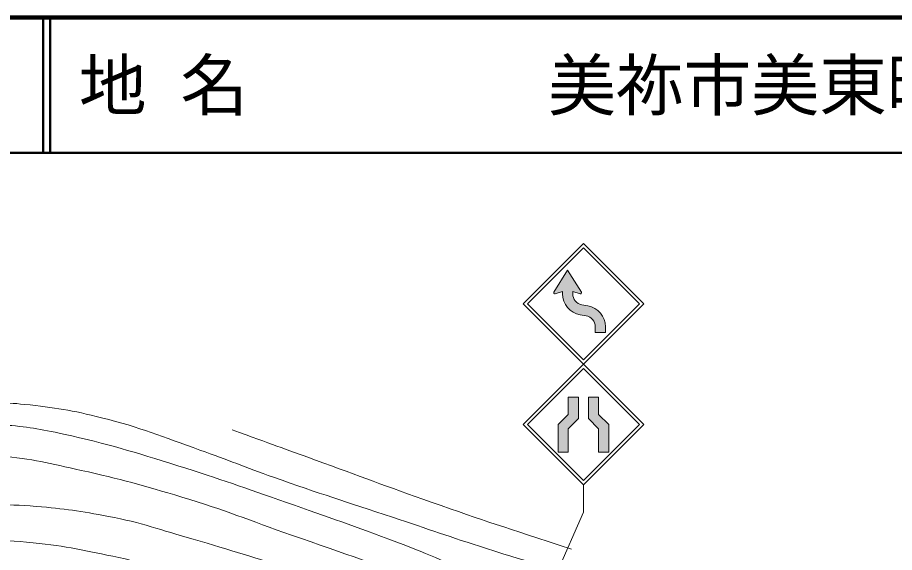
# Model space of a CAD drawing. Units: millimetres, scale not verified. Extents: x 40000 to 680000, y 20000 to 380000.
# Drawn here: x 365852 to 430584, y 340496 to 380000 of the extents above; entities that cross this region are included whole.
import ezdxf
from ezdxf.enums import TextEntityAlignment as Align

# ---------------------------------------------------------------- set-up
doc = ezdxf.new("R2010")
doc.units = ezdxf.units.MM
doc.header["$LTSCALE"] = 1000
for name, color, linetype, lineweight in [('M-BGD', 7, 'Continuous', 13), ('M-TTL', 2, 'Continuous', 140), ('M-TTL-LINE', 7, 'Continuous', 50)]:
    doc.layers.add(name, color=color, linetype=linetype, lineweight=lineweight)
doc.layers.add('M-TTL-TXT', color=7, linetype='Continuous')
doc.styles.add('ＭＳ ゴシック', font='')
doc.styles.get('ＭＳ ゴシック').set_extended_font_data('MS Gothic')

msp = doc.modelspace()

# ---------------------------------------------------------------- hatches: boundary and pattern name
at = {"layer": 'M-BGD'}
for points in [[(406458, 361352), (405443, 359709, 0.69923), (405530, 359598), (405530, 359598), (406083, 359780), (406083, 359600, 0.36397), (407384, 358050), (407384, 358050), (407815, 357974, -0.36397), (408497, 357162), (408497, 356746), (409246, 356746), (409246, 357162, 0.36397), (407946, 358712), (407514, 358788, -0.36397), (406833, 359600), (406833, 359780), (407386, 359598, 0.69923), (407473, 359709)], [(406501, 350689), (406501, 351955), (407250, 351955), (407250, 350378), (406501, 349629), (406501, 347898), (405751, 347898), (405751, 349939)], [(408000, 351955), (408749, 351955), (408749, 350689), (409499, 349939), (409499, 347898), (408749, 347898), (408749, 349629), (408000, 350378)]]:
    msp.add_hatch(color=256, dxfattribs=at).paths.add_polyline_path(points)

# ---------------------------------------------------------------- linework, layer by layer
for p, q in [((407625, 363303), (403170, 358849)), ((412080, 358849), (407625, 363303)), ((407625, 362985), (403488, 358849)), ((411762, 358849), (407625, 362985)), ((406458, 361352), (405443, 359709)), ((406458, 361352), (407473, 359709)), ((405530, 359598), (406083, 359780)), ((406083, 359780), (406083, 359600)), ((406083, 359780), (406083, 359535)), ((407386, 359598), (406833, 359780)), ((406833, 359780), (406833, 359600)), ((406833, 359780), (406833, 359535)), ((403170, 358849), (407625, 354394)), ((403488, 358849), (407625, 354712)), ((407946, 358712), (407514, 358788)), ((407625, 354394), (412080, 358849)), ((407625, 354712), (411762, 358849)), ((407815, 357974), (407384, 358050)), ((408497, 357162), (408497, 356746)), ((409246, 356746), (408497, 356746)), ((409246, 357162), (409246, 356746)), ((407625, 354394), (403170, 349939)), ((412080, 349939), (407625, 354394)), ((407625, 354076), (403488, 349939)), ((411762, 349939), (407625, 354076)), ((406501, 351955), (406501, 350689)), ((406501, 351955), (407250, 351955)), ((407250, 351955), (407250, 350378)), ((408000, 351955), (408000, 350378)), ((408749, 351955), (408000, 351955)), ((408749, 351955), (408749, 350689)), ((405751, 349939), (406501, 350689)), ((406501, 349629), (407250, 350378)), ((408749, 349629), (408000, 350378)), ((409499, 349939), (408749, 350689)), ((403170, 349939), (407625, 345484)), ((403488, 349939), (407625, 345802)), ((405751, 349939), (405751, 347898)), ((406501, 349629), (406501, 347898)), ((407625, 345484), (412080, 349939)), ((407625, 345802), (411762, 349939)), ((408749, 349629), (408749, 347898)), ((409499, 349939), (409499, 347898)), ((405751, 347898), (406501, 347898)), ((409499, 347898), (408749, 347898)), ((407625, 345484), (407625, 343484)), ((395791, 316329), (407625, 343484))]:
    msp.add_line(p, q, dxfattribs=at)
for centre, radius, start, end in [((405507, 359670), 75, 148.28723, 288.13651), ((407657, 359600), 1574, 180, 260), ((407657, 359600), 824, 180, 260), ((407409, 359670), 75, 251.86349, 31.71277), ((407672, 357162), 1574, 0, 80), ((407672, 357162), 824, 0, 80)]:
    msp.add_arc(centre, radius, start, end, dxfattribs=at)
for points, knots in [([(321661, 345419), (324336, 344974), (325186, 344858), (327466, 344756), (330163, 344635), (331684, 344801), (334369, 345076), (336991, 345345), (338450, 345604), (341036, 346111), (342945, 346485), (344006, 346749), (345878, 347280), (348091, 347908), (349262, 348480), (351461, 349157), (353617, 349820), (354820, 350225), (357022, 350720), (359020, 351168), (360154, 351428), (362198, 351549), (363827, 351645), (364751, 351591), (366375, 351430), (368616, 351208), (369871, 350990), (372057, 350447), (374955, 349726), (376504, 349055), (379319, 348059), (381453, 347304), (382621, 346806), (384754, 346048), (388161, 344836), (390101, 344247), (393531, 343099), (396235, 342194), (397741, 341658), (400459, 340794), (403902, 339700), (405849, 339137), (409339, 338203), (410772, 337820), (411579, 337621), (413025, 337291), (413812, 337112), (414066, 337054), (415043, 336848)], [0, 0, 0, 0, 1, 1, 1, 2, 2, 2, 3, 3, 3, 4, 4, 4, 5, 5, 5, 6, 6, 6, 7, 7, 7, 8, 8, 8, 9, 9, 9, 10, 10, 10, 11, 11, 11, 12, 12, 12, 13, 13, 13, 14, 14, 14, 15, 15, 15, 16, 16, 16, 16]), ([(311128, 341129), (317048, 341403), (318701, 341428), (323522, 341978), (326714, 342342), (328498, 342585), (331668, 343106), (335543, 343742), (337704, 344174), (341530, 345059), (345221, 345913), (347251, 346542), (350907, 347536), (353738, 348306), (355257, 349018), (358142, 349554), (360702, 350029), (362200, 350066), (364799, 349906), (366550, 349798), (367527, 349615), (369240, 349237), (372586, 348498), (374426, 347923), (377696, 346899), (380848, 345912), (382586, 345274), (385704, 344183), (388893, 343067), (390684, 342451), (393845, 341259), (396396, 340298), (397768, 339608), (400340, 338705), (403257, 337680), (404912, 337159), (407886, 336317), (413103, 334841), (415011, 334610), (421471, 333471)], [0, 0, 0, 0, 1, 1, 1, 2, 2, 2, 3, 3, 3, 4, 4, 4, 5, 5, 5, 6, 6, 6, 7, 7, 7, 8, 8, 8, 9, 9, 9, 10, 10, 10, 11, 11, 11, 12, 12, 12, 13, 13, 13, 13]), ([(406739, 340737), (401721, 342381), (400415, 342801), (396393, 344216), (393043, 345394), (391185, 346108), (387847, 347321), (385444, 348195), (384694, 348467), (381694, 349557)], [0, 0, 0, 0, 1, 1, 1, 2, 2, 2, 3, 3, 3, 3]), ([(426317, 330710), (422482, 331347), (421469, 331524), (418376, 332123), (414622, 332850), (412498, 333192), (408805, 334183), (403929, 335492), (401297, 336566), (396509, 338171), (392421, 339541), (390152, 340369), (386078, 341781), (382916, 342876), (381190, 343629), (377983, 344588), (375106, 345449), (373484, 345917), (370550, 346557), (368236, 347062), (366942, 347430), (364581, 347620), (362430, 347793), (361203, 347706), (359059, 347460), (355497, 347050), (353565, 346390), (350087, 345518), (347013, 344747), (345340, 344134), (342291, 343271), (340169, 342670), (339500, 342482), (336853, 341748)], [0, 0, 0, 0, 1, 1, 1, 2, 2, 2, 3, 3, 3, 4, 4, 4, 5, 5, 5, 6, 6, 6, 7, 7, 7, 8, 8, 8, 9, 9, 9, 10, 10, 10, 11, 11, 11, 11]), ([(345436, 339906), (347993, 340819), (348676, 341071), (350782, 341729), (352561, 342285), (353540, 342679), (355363, 343063), (357411, 343494), (358573, 343698), (360657, 343895), (361930, 344016), (362649, 344020), (363927, 344020), (365220, 344021), (365947, 344005), (367235, 343897), (369329, 343721), (370499, 343556), (372563, 343163), (375046, 342690), (376380, 342167), (378810, 341474), (381714, 340645), (383317, 340102), (386206, 339223), (389645, 338177), (391571, 337590), (395010, 336544), (396850, 335984), (397880, 335671), (399719, 335111), (402219, 334349), (403613, 333902), (406118, 333161), (408787, 332372), (410262, 331854), (412963, 331183), (416310, 330351), (418236, 330110), (421630, 329500), (423283, 329203), (424225, 329128), (425872, 328803), (427334, 328515), (428144, 328302), (429578, 327894), (431009, 327487), (431489, 327318), (433202, 326718)], [0, 0, 0, 0, 1, 1, 1, 2, 2, 2, 3, 3, 3, 4, 4, 4, 5, 5, 5, 6, 6, 6, 7, 7, 7, 8, 8, 8, 9, 9, 9, 10, 10, 10, 11, 11, 11, 12, 12, 12, 13, 13, 13, 14, 14, 14, 15, 15, 15, 16, 16, 16, 16]), ([(349202, 338575), (352382, 339648), (353327, 340038), (356066, 340590), (357646, 340909), (358531, 341148), (360139, 341250), (362814, 341419), (364334, 341480), (367000, 341210), (369494, 340957), (370874, 340646), (373326, 340118), (375872, 339569), (377258, 339092), (379778, 338434), (382631, 337690), (384229, 337273), (387083, 336528), (389457, 335909), (390788, 335562), (393162, 334942), (396651, 334032), (398593, 333478), (402093, 332612), (405875, 331676), (408026, 331285), (411807, 330345), (414126, 329768), (415425, 329443), (417726, 328798), (420608, 327992), (422221, 327534), (425084, 326664), (426663, 326184), (427543, 325901), (429113, 325393), (430825, 324838), (431805, 324587), (433487, 323947), (435201, 323294), (436229, 323029), (437789, 322062), (439446, 321035), (440349, 320379), (441743, 319016), (442447, 318328), (442766, 317872), (443415, 317132), (445281, 315004), (445845, 314282), (448071, 311579)], [0, 0, 0, 0, 1, 1, 1, 2, 2, 2, 3, 3, 3, 4, 4, 4, 5, 5, 5, 6, 6, 6, 7, 7, 7, 8, 8, 8, 9, 9, 9, 10, 10, 10, 11, 11, 11, 12, 12, 12, 13, 13, 13, 14, 14, 14, 15, 15, 15, 16, 16, 16, 17, 17, 17, 17])]:
    msp.add_open_spline(points, degree=3, knots=knots, dxfattribs=at)
at = {"layer": 'M-TTL'}
msp.add_line((680000, 380000), (40000, 380000), dxfattribs=at)
at = {"layer": 'M-TTL-LINE'}
for p, q in [((367750, 380000), (367750, 370000)), ((368250, 380000), (368250, 370000)), ((40000, 370000), (680000, 370000))]:
    msp.add_line(p, q, dxfattribs=at)

# ---------------------------------------------------------------- texts
at = {"layer": 'M-BGD', "style": 'ＭＳ ゴシック'}
msp.add_text('美祢市美東町長登', height=3666, dxfattribs=at).set_placement((405024, 375000), align=Align.MIDDLE_LEFT)
at = {"layer": 'M-TTL-TXT', "style": 'ＭＳ ゴシック'}
msp.add_text('地 名', height=3666, dxfattribs=at).set_placement((370380, 375000), align=Align.MIDDLE_LEFT)

doc.saveas('drawing.dxf')
